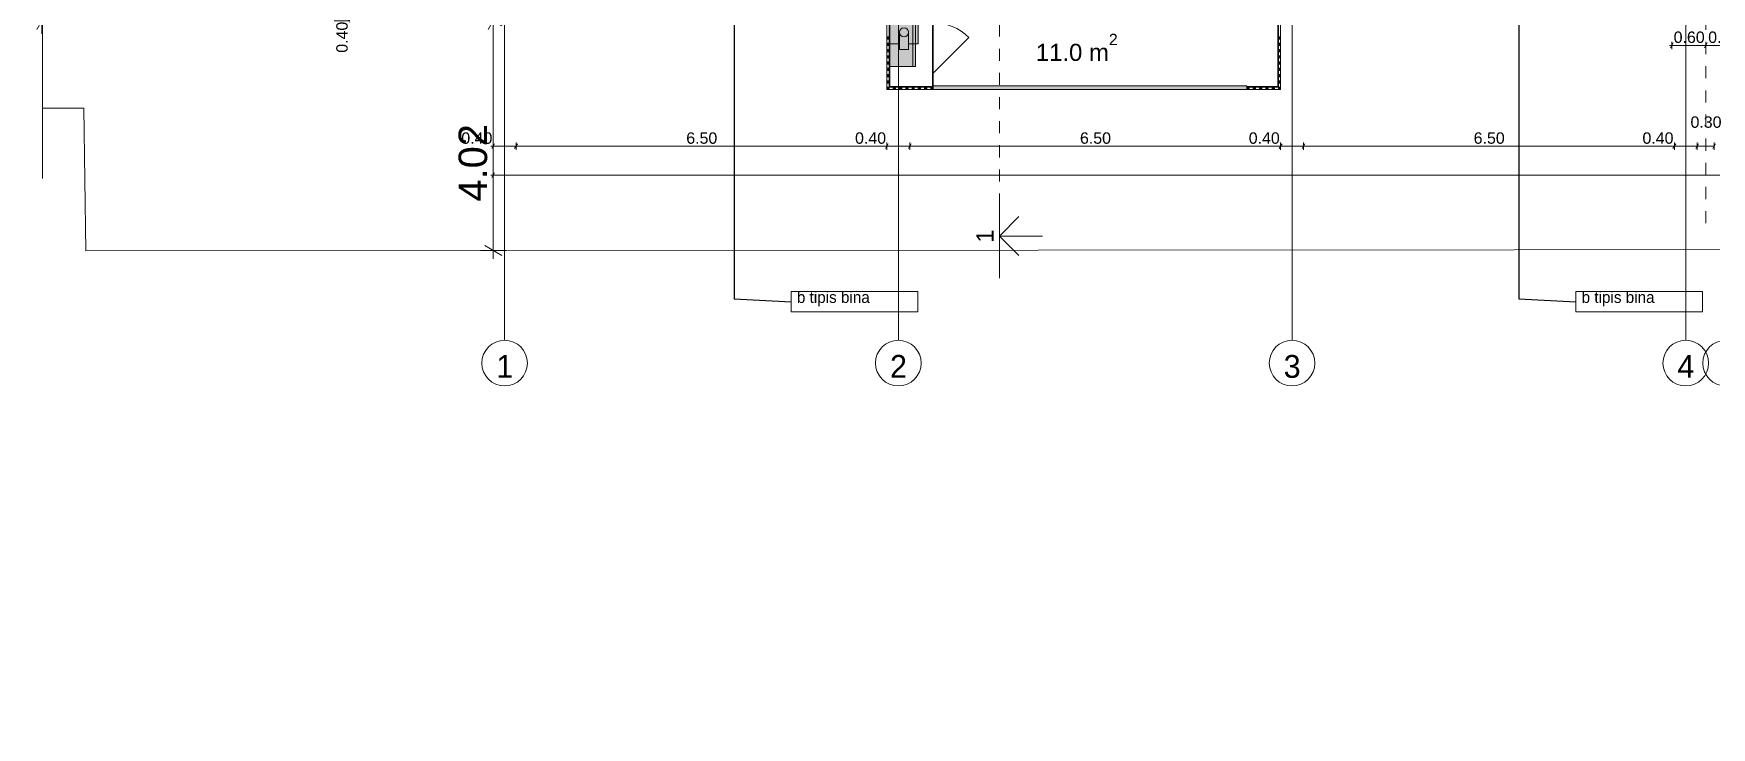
# Model space of a CAD drawing. Header units: millimetres. Extents: x 475159934 to 476245151, y 4620917055 to 4621447368.
# Drawn here: x 475225161 to 475254567, y 4621127665 to 4621139830 of the extents above; entities that cross this region are included whole.
import ezdxf

# ---------------------------------------------------------------- set-up
doc = ezdxf.new("R2010")
doc.units = ezdxf.units.MM
doc.header["$MEASUREMENT"] = 0
doc.linetypes.add('Dashed', pattern=[423.333333, 211.666667, -211.666667])
for name, color, linetype, lineweight in [('0_Pen_No__42_Pen_No__250_Pen_No__5', 5, 'Continuous', 0), ('2D Drafting - General_Pen_No__250_Pen_No__7_Pen_No__250', 7, 'Continuous', 0), ('2D Drafting - General_Pen_No__250_Pen_No__7_Pen_No__7', 7, 'Continuous', 0), ('Annotation - Text_Pen_No__7_Pen_No__5', 5, 'Continuous', 0), ('G-Anno-Nplt_Pen_No__7', 7, 'Continuous', 0), ('gegmebi_Pen_No__1_Pen_No__7', 7, 'Continuous', 0), ('New_._Pen_No__1', 1, 'Continuous', 0), ('New_2D Drafting - General_Pen_No__250_Pen_No__7_Pen_No__255', 255, 'Continuous', 0), ('New_2D Drafting - General_Pen_No__2_Pen_No__250', 7, 'Continuous', 0), ('New_2D Drafting - General_Pen_No__30_Pen_No__9_Pen_No__9_Pen_No__255', 255, 'Continuous', 0), ('New_2D Drafting - General_Pen_No__30_Pen_No__9_Pen_No__9_Pen_No__7', 7, 'Continuous', 0), ('New_G-Anno-Nplt_Pen_No__255', 255, 'Continuous', 0), ('New_G-Anno-Nplt_Pen_No__4', 7, 'Continuous', 0), ('New_reg_nak_Pen_No__250', 7, 'Continuous', 0), ('New_shenobebi_Pen_No__1', 1, 'Continuous', 0), ('New_Structural - Bearing_Pen_No__1', 1, 'Continuous', 0), ('New_Structural - Bearing_Pen_No__250', 7, 'Continuous', 0), ('New_ნავეთების კონტურები გრგ2_Pen_No__1', 1, 'Continuous', 0), ('zoma_Pen_No__1', 1, 'Continuous', 0), ('zoma_Pen_No__142', 142, 'Continuous', 0), ('zoma_Pen_No__5', 5, 'Continuous', 0), ('zoma_Pen_No__5_Pen_No__5', 5, 'Continuous', 0)]:
    doc.layers.add(name, color=color, linetype=linetype, lineweight=lineweight)
doc.layers.add('zoma', color=7, linetype='Continuous')
doc.styles.add('GENERATED_STYLE_1', font='arial.ttf')
doc.styles.add('GENERATED_STYLE_3', font='arial.ttf')
doc.styles.add('GENERATED_STYLE_4', font='ACADMTAV.TTF')
doc.linetypes.add('Break', pattern='A,0,[1,12. бѓљбѓ\x98бѓЎбѓ\x98 бѓ’бѓђбѓ¦бѓ”бѓ‘бѓ”бѓ‘бѓ\x981.Shx,S=15.679026,R=0,X=0,Y=0],-1975.557214,0', length=1975.557214)
doc.dimstyles.new('GENERATED_STYLE__11', dxfattribs={"dimtxt": 500, "dimasz": 228, "dimexe": 0.18, "dimexo": 3, "dimgap": 0, "dimtad": 1, "dimlfac": 0.001, "dimzin": 0, "dimdsep": 46, "dimtxsty": 'GENERATED_STYLE_3', "dimblk": 'ARROWHEAD_2', "dimblk1": 'ARROWHEAD_2', "dimblk2": 'ARROWHEAD_2', "dimcen": 0.09, "dimclrd": 1, "dimclre": 1, "dimclrt": 1, "dimadec": 0, "dimazin": 0, "dimtfac": 1, "dimtdec": 4, "dimtmove": 2, "dimatfit": 3, "dimfxl": 1, "dimtolj": 1, "dimtzin": 0, "dimarcsym": 0})
doc.dimstyles.new('GENERATED_STYLE__12', dxfattribs={"dimtxt": 500, "dimasz": 228, "dimexe": 0.18, "dimexo": 3, "dimgap": 0, "dimtad": 1, "dimtih": 1, "dimtoh": 1, "dimlfac": 0.001, "dimzin": 0, "dimdsep": 46, "dimtxsty": 'GENERATED_STYLE_3', "dimblk": 'ARROWHEAD_2', "dimblk1": 'ARROWHEAD_2', "dimblk2": 'ARROWHEAD_2', "dimcen": 0.09, "dimclrd": 1, "dimclre": 1, "dimclrt": 1, "dimadec": 0, "dimazin": 0, "dimtfac": 1, "dimtdec": 4, "dimtmove": 2, "dimatfit": 3, "dimfxl": 1, "dimtolj": 1, "dimtzin": 0, "dimarcsym": 0})
doc.dimstyles.new('GENERATED_STYLE__18', dxfattribs={"dimtxt": 200, "dimasz": 64.421331, "dimexe": 0.18, "dimexo": 3, "dimgap": 0, "dimtad": 1, "dimtih": 1, "dimtoh": 1, "dimlfac": 0.001, "dimzin": 0, "dimdsep": 46, "dimtxsty": 'GENERATED_STYLE_3', "dimblk": 'ARROWHEAD_2', "dimblk1": 'ARROWHEAD_2', "dimblk2": 'ARROWHEAD_2', "dimcen": 0.09, "dimclrd": 5, "dimclre": 5, "dimclrt": 5, "dimadec": 0, "dimazin": 0, "dimtfac": 1, "dimtdec": 4, "dimtmove": 0, "dimatfit": 3, "dimfxl": 1, "dimtolj": 1, "dimtzin": 0, "dimarcsym": 0})
doc.dimstyles.new('GENERATED_STYLE__27', dxfattribs={"dimtxt": 0.18, "dimasz": 364.8, "dimexe": 0.18, "dimexo": 0.0625, "dimgap": 0, "dimtad": 0, "dimtih": 1, "dimtoh": 1, "dimdec": 4, "dimzin": 0, "dimdsep": 46, "dimcen": 0.09, "dimadec": 0, "dimazin": 0, "dimtfac": 1, "dimtdec": 4, "dimtmove": 0, "dimatfit": 3, "dimldrblk": 'ARROWHEAD_11', "dimfxl": 1, "dimtolj": 1, "dimtzin": 0, "dimarcsym": 0})
doc.dimstyles.new('GENERATED_STYLE__3', dxfattribs={"dimtxt": 200, "dimasz": 64.421331, "dimexe": 0.18, "dimexo": 3, "dimgap": 0, "dimtad": 1, "dimtih": 1, "dimtoh": 1, "dimlfac": 0.001, "dimzin": 0, "dimdsep": 46, "dimtxsty": 'GENERATED_STYLE_3', "dimblk": 'ARROWHEAD_2', "dimblk1": 'ARROWHEAD_2', "dimblk2": 'ARROWHEAD_2', "dimcen": 0.09, "dimclrd": 142, "dimclre": 142, "dimclrt": 142, "dimadec": 0, "dimazin": 0, "dimtfac": 1, "dimtdec": 4, "dimtmove": 0, "dimatfit": 3, "dimfxl": 1, "dimtolj": 1, "dimtzin": 0, "dimarcsym": 0})
doc.dimstyles.new('GENERATED_STYLE__6', dxfattribs={"dimtxt": 200, "dimasz": 64.421331, "dimexe": 0.18, "dimexo": 3, "dimgap": 0, "dimtad": 1, "dimlfac": 0.001, "dimzin": 0, "dimdsep": 46, "dimtxsty": 'GENERATED_STYLE_3', "dimblk": 'ARROWHEAD_2', "dimblk1": 'ARROWHEAD_2', "dimblk2": 'ARROWHEAD_2', "dimcen": 0.09, "dimclrd": 142, "dimclre": 142, "dimclrt": 142, "dimadec": 0, "dimazin": 0, "dimtfac": 1, "dimtdec": 4, "dimtmove": 0, "dimatfit": 3, "dimfxl": 1, "dimtolj": 1, "dimtzin": 0, "dimarcsym": 0})

# ---------------------------------------------------------------- blocks, each defined once
blk = doc.blocks.new('*D841', base_point=(475826095.756614, 4621095193.190637))
at = {"layer": 'zoma_Pen_No__1', "color": 1, "linetype": 'Continuous', "lineweight": 0, "transparency": 16777216}
for p, q in [((475297341.781968, 4621144206.159981), (475296891.781968, 4621144206.159981)), ((475297266.781968, 4621144119.557481), (475296966.781968, 4621144292.762481)), ((475297116.781968, 4621144206.159981), (475297116.781968, 4621144352.859981)), ((475297116.781968, 4621136051.488978), (475297116.781968, 4621144206.159981)), ((475297341.781968, 4621136051.488978), (475296891.781968, 4621136051.488978)), ((475296966.781968, 4621136138.091478), (475297266.781968, 4621135964.886478)), ((475297116.781968, 4621135904.788979), (475297116.781968, 4621136051.488978))]:
    blk.add_line(p, q, dxfattribs=at)
at = {"layer": 'zoma_Pen_No__1', "color": 1, "lineweight": 0, "transparency": 16777216, "insert": (475297016.781968, 4621136884.270884), "char_height": 500, "attachment_point": 7, "rotation": 90, "style": 'GENERATED_STYLE_3'}
blk.add_mtext('\\A1;{\\pql;\\fArial|b0|i0|c204|p0;\\W1.000000;8.15}', dxfattribs=at)
blk = doc.blocks.new('ARROWHEAD_2')
at = {"color": 0, "linetype": 'Continuous', "lineweight": 0}
for p, q in [((0, 0), (-1, 0)), ((-0.38, -0.66), (0.38, 0.66))]:
    blk.add_line(p, q, dxfattribs=at)
blk = doc.blocks.new('*D846', base_point=(475826096, 4621095193))
at = {"layer": 'zoma_Pen_No__1', "color": 1, "linetype": 'Continuous', "lineweight": 0, "transparency": 16777216}
for p, q in [((475233367, 4621139965), (475233067, 4621140138)), ((475233217, 4621140052), (475233217, 4621140198)), ((475233442, 4621140052), (475232992, 4621140052)), ((475233217, 4621136028), (475233217, 4621140052)), ((475233442, 4621136028), (475232992, 4621136028)), ((475233067, 4621136114), (475233367, 4621135941)), ((475233217, 4621135881), (475233217, 4621136028))]:
    blk.add_line(p, q, dxfattribs=at)
at = {"layer": 'zoma_Pen_No__1', "color": 1, "lineweight": 0, "transparency": 16777216, "insert": (475233117, 4621136884), "char_height": 500, "attachment_point": 7, "rotation": 90, "style": 'GENERATED_STYLE_3'}
blk.add_mtext('\\A1;{\\pql;\\fArial|b0|i0|c204|p0;\\W1.000000;4.02}', dxfattribs=at)
blk = doc.blocks.new('*D847', base_point=(475826096, 4621095193))
at = {"layer": 'zoma_Pen_No__1', "color": 1, "linetype": 'Continuous', "lineweight": 0, "transparency": 16777216}
for p, q in [((475225394, 4621140202), (475225221, 4621139902)), ((475225308, 4621139827), (475225308, 4621140277)), ((475233130, 4621139902), (475233303, 4621140202)), ((475233217, 4621139827), (475233217, 4621140277)), ((475225161, 4621140052), (475225308, 4621140052)), ((475225308, 4621140052), (475233217, 4621140052)), ((475233217, 4621140052), (475233363, 4621140052))]:
    blk.add_line(p, q, dxfattribs=at)
at = {"layer": 'zoma_Pen_No__1', "color": 1, "lineweight": 0, "transparency": 16777216, "insert": (475227050, 4621140152), "char_height": 500, "attachment_point": 7, "style": 'GENERATED_STYLE_3'}
blk.add_mtext('\\A1;{\\pql;\\fArial|b0|i0|c204|p0;\\W1.000000;46.52}', dxfattribs=at)
blk = doc.blocks.new('*D854', base_point=(475826096, 4621095193))
at = {"layer": 'zoma_Pen_No__142', "color": 142, "linetype": 'Continuous', "lineweight": 0, "transparency": 16777216}
for p, q in [((475233175, 4621137346), (475233217, 4621137346)), ((475233241, 4621137388), (475233192, 4621137304)), ((475233217, 4621137282), (475233217, 4621137410)), ((475233217, 4621137346), (475297117, 4621137346)), ((475297092, 4621137304), (475297141, 4621137388)), ((475297117, 4621137282), (475297117, 4621137410)), ((475297117, 4621137346), (475297158, 4621137346))]:
    blk.add_line(p, q, dxfattribs=at)
at = {"layer": 'zoma_Pen_No__142', "color": 142, "lineweight": 0, "transparency": 16777216, "insert": (475264824, 4621137386), "char_height": 200, "attachment_point": 7, "style": 'GENERATED_STYLE_3'}
blk.add_mtext('\\A1;{\\pql;\\fArial|b0|i0|c204|p0;\\W1.000000;63.90}', dxfattribs=at)
blk = doc.blocks.new('*D866', base_point=(475826096, 4621095193))
at = {"layer": 'zoma_Pen_No__142', "color": 142, "linetype": 'Continuous', "lineweight": 0, "transparency": 16777216}
for p, q in [((475233175, 4621137855), (475233217, 4621137855)), ((475233241, 4621137897), (475233192, 4621137812)), ((475233217, 4621137791), (475233217, 4621137918)), ((475233217, 4621137855), (475233617, 4621137855)), ((475233641, 4621137897), (475233592, 4621137812)), ((475233617, 4621137791), (475233617, 4621137918))]:
    blk.add_line(p, q, dxfattribs=at)
at = {"layer": 'zoma_Pen_No__142', "color": 142, "lineweight": 0, "transparency": 16777216, "insert": (475232658, 4621137895), "char_height": 200, "attachment_point": 7, "style": 'GENERATED_STYLE_3'}
blk.add_mtext('\\A1;{\\pql;\\fArial|b0|i0|c204|p0;\\W1.000000;0.40}', dxfattribs=at)
blk = doc.blocks.new('*D867', base_point=(475826096, 4621095193))
at = {"layer": 'zoma_Pen_No__142', "color": 142, "linetype": 'Continuous', "lineweight": 0, "transparency": 16777216}
for p, q in [((475233641, 4621137897), (475233592, 4621137812)), ((475233617, 4621137791), (475233617, 4621137918)), ((475233617, 4621137855), (475240117, 4621137855)), ((475240141, 4621137897), (475240092, 4621137812)), ((475240117, 4621137791), (475240117, 4621137918))]:
    blk.add_line(p, q, dxfattribs=at)
at = {"layer": 'zoma_Pen_No__142', "color": 142, "lineweight": 0, "transparency": 16777216, "char_height": 200, "attachment_point": 7, "style": 'GENERATED_STYLE_3'}
for s, insert in [('\\A1;{\\pql;\\fArial|b0|i0|c204|p0;\\W1.000000;6.50}', (475236600, 4621137895)), ('\\A1;{\\pql;\\fArial|b0|i0|c204|p0;\\W1.000000;0.40}', (475239558, 4621137895))]:
    blk.add_mtext(s, dxfattribs=dict(at, insert=insert))
blk = doc.blocks.new('*D868', base_point=(475826096, 4621095193))
at = {"layer": 'zoma_Pen_No__142', "color": 142, "linetype": 'Continuous', "lineweight": 0, "transparency": 16777216}
for p, q in [((475240141, 4621137897), (475240092, 4621137812)), ((475240117, 4621137791), (475240117, 4621137918)), ((475240117, 4621137855), (475240517, 4621137855)), ((475240541, 4621137897), (475240492, 4621137812)), ((475240517, 4621137791), (475240517, 4621137918))]:
    blk.add_line(p, q, dxfattribs=at)
blk = doc.blocks.new('*D869', base_point=(475826096, 4621095193))
at = {"layer": 'zoma_Pen_No__142', "color": 142, "linetype": 'Continuous', "lineweight": 0, "transparency": 16777216}
for p, q in [((475240541, 4621137897), (475240492, 4621137812)), ((475240517, 4621137791), (475240517, 4621137918)), ((475240517, 4621137855), (475247017, 4621137855)), ((475247041, 4621137897), (475246992, 4621137812)), ((475247017, 4621137791), (475247017, 4621137918))]:
    blk.add_line(p, q, dxfattribs=at)
at = {"layer": 'zoma_Pen_No__142', "color": 142, "lineweight": 0, "transparency": 16777216, "char_height": 200, "attachment_point": 7, "style": 'GENERATED_STYLE_3'}
for s, insert in [('\\A1;{\\pql;\\fArial|b0|i0|c204|p0;\\W1.000000;6.50}', (475243500, 4621137895)), ('\\A1;{\\pql;\\fArial|b0|i0|c204|p0;\\W1.000000;0.40}', (475246458, 4621137895))]:
    blk.add_mtext(s, dxfattribs=dict(at, insert=insert))
blk = doc.blocks.new('*D870', base_point=(475826096, 4621095193))
at = {"layer": 'zoma_Pen_No__142', "color": 142, "linetype": 'Continuous', "lineweight": 0, "transparency": 16777216}
for p, q in [((475247041, 4621137897), (475246992, 4621137812)), ((475247017, 4621137791), (475247017, 4621137918)), ((475247017, 4621137855), (475247417, 4621137855)), ((475247441, 4621137897), (475247392, 4621137812)), ((475247417, 4621137791), (475247417, 4621137918))]:
    blk.add_line(p, q, dxfattribs=at)
blk = doc.blocks.new('*D871', base_point=(475826096, 4621095193))
at = {"layer": 'zoma_Pen_No__142', "color": 142, "linetype": 'Continuous', "lineweight": 0, "transparency": 16777216}
for p, q in [((475247441, 4621137897), (475247392, 4621137812)), ((475247417, 4621137791), (475247417, 4621137918)), ((475247417, 4621137855), (475253917, 4621137855)), ((475253941, 4621137897), (475253892, 4621137812)), ((475253917, 4621137791), (475253917, 4621137918))]:
    blk.add_line(p, q, dxfattribs=at)
at = {"layer": 'zoma_Pen_No__142', "color": 142, "lineweight": 0, "transparency": 16777216, "char_height": 200, "attachment_point": 7, "style": 'GENERATED_STYLE_3'}
for s, insert in [('\\A1;{\\pql;\\fArial|b0|i0|c204|p0;\\W1.000000;6.50}', (475250400, 4621137895)), ('\\A1;{\\pql;\\fArial|b0|i0|c204|p0;\\W1.000000;0.40}', (475253358, 4621137895))]:
    blk.add_mtext(s, dxfattribs=dict(at, insert=insert))
blk = doc.blocks.new('*D872', base_point=(475826096, 4621095193))
at = {"layer": 'zoma_Pen_No__142', "color": 142, "linetype": 'Continuous', "lineweight": 0, "transparency": 16777216}
for p, q in [((475253941, 4621137897), (475253892, 4621137812)), ((475253917, 4621137791), (475253917, 4621137918)), ((475253917, 4621137855), (475254317, 4621137855)), ((475254341, 4621137897), (475254292, 4621137812)), ((475254317, 4621137791), (475254317, 4621137918))]:
    blk.add_line(p, q, dxfattribs=at)
at = {"layer": 'zoma_Pen_No__142', "color": 142, "lineweight": 0, "transparency": 16777216, "insert": (475254200, 4621138175), "char_height": 200, "attachment_point": 7, "style": 'GENERATED_STYLE_3'}
blk.add_mtext('\\A1;{\\pql;\\fArial|b0|i0|c204|p0;\\W1.000000;0.30}', dxfattribs=at)
blk = doc.blocks.new('*D873', base_point=(475826096, 4621095193))
at = {"layer": 'zoma_Pen_No__142', "color": 142, "linetype": 'Continuous', "lineweight": 0, "transparency": 16777216}
for p, q in [((475254341, 4621137897), (475254292, 4621137812)), ((475254317, 4621137791), (475254317, 4621137918)), ((475254317, 4621137855), (475254617, 4621137855)), ((475254641, 4621137897), (475254592, 4621137812)), ((475254617, 4621137791), (475254617, 4621137918))]:
    blk.add_line(p, q, dxfattribs=at)
blk = doc.blocks.new('*D953', base_point=(475826096, 4621095193))
at = {"layer": 'zoma_Pen_No__142', "color": 142, "linetype": 'Continuous', "lineweight": 0, "transparency": 16777216}
for p, q in [((475230773, 4621140452), (475230646, 4621140452)), ((475230667, 4621140476), (475230752, 4621140427)), ((475230709, 4621140052), (475230709, 4621140452)), ((475230667, 4621140076), (475230752, 4621140027)), ((475230773, 4621140052), (475230646, 4621140052)), ((475230709, 4621140010), (475230709, 4621140052))]:
    blk.add_line(p, q, dxfattribs=at)
at = {"layer": 'zoma_Pen_No__142', "color": 142, "lineweight": 0, "transparency": 16777216, "insert": (475230669, 4621139493), "char_height": 200, "attachment_point": 7, "rotation": 90, "style": 'GENERATED_STYLE_3'}
blk.add_mtext('\\A1;{\\pql;\\fArial|b0|i0|c204|p0;\\W1.000000;0.40}', dxfattribs=at)
blk = doc.blocks.new('*D969', base_point=(475826096, 4621095193))
at = {"layer": 'zoma_Pen_No__142', "color": 142, "linetype": 'Continuous', "lineweight": 0, "transparency": 16777216}
for p, q in [((475299275, 4621140452), (475299148, 4621140452)), ((475299169, 4621140476), (475299254, 4621140427)), ((475299211, 4621140052), (475299211, 4621140452)), ((475299169, 4621140076), (475299254, 4621140027)), ((475299275, 4621140052), (475299148, 4621140052)), ((475299211, 4621140010), (475299211, 4621140052))]:
    blk.add_line(p, q, dxfattribs=at)
at = {"layer": 'zoma_Pen_No__142', "color": 142, "lineweight": 0, "transparency": 16777216, "insert": (475299171, 4621139493), "char_height": 200, "attachment_point": 7, "rotation": 90, "style": 'GENERATED_STYLE_3'}
blk.add_mtext('\\A1;{\\pql;\\fArial|b0|i0|c204|p0;\\W1.000000;0.40}', dxfattribs=at)
blk = doc.blocks.new('*D1321', base_point=(475826096, 4621095193))
at = {"layer": 'zoma_Pen_No__5', "color": 5, "linetype": 'Continuous', "lineweight": 0, "transparency": 16777216}
for p, q in [((475253833, 4621139623), (475253874, 4621139623)), ((475253899, 4621139665), (475253850, 4621139580)), ((475253874, 4621139559), (475253874, 4621139686)), ((475253874, 4621139623), (475254469, 4621139623)), ((475254445, 4621139580), (475254494, 4621139665)), ((475254469, 4621139559), (475254469, 4621139686)), ((475254469, 4621139623), (475254511, 4621139623))]:
    blk.add_line(p, q, dxfattribs=at)
at = {"layer": 'zoma_Pen_No__5', "color": 5, "lineweight": 0, "transparency": 16777216, "insert": (475253905, 4621139663), "char_height": 200, "attachment_point": 7, "style": 'GENERATED_STYLE_3'}
blk.add_mtext('\\A1;{\\pql;\\fArial|b0|i0|c204|p0;\\W1.000000;0.60}', dxfattribs=at)
blk = doc.blocks.new('*D1322', base_point=(475826096, 4621095193))
at = {"layer": 'zoma_Pen_No__5', "color": 5, "linetype": 'Continuous', "lineweight": 0, "transparency": 16777216}
for p, q in [((475254428, 4621139623), (475254469, 4621139623)), ((475254494, 4621139665), (475254445, 4621139580)), ((475254469, 4621139559), (475254469, 4621139686)), ((475254469, 4621139623), (475255084, 4621139623)), ((475255060, 4621139580), (475255109, 4621139665)), ((475255084, 4621139559), (475255084, 4621139686)), ((475255084, 4621139623), (475255126, 4621139623))]:
    blk.add_line(p, q, dxfattribs=at)
at = {"layer": 'zoma_Pen_No__5', "color": 5, "lineweight": 0, "transparency": 16777216, "insert": (475254510, 4621139663), "char_height": 200, "attachment_point": 7, "style": 'GENERATED_STYLE_3'}
blk.add_mtext('\\A1;{\\pql;\\fArial|b0|i0|c204|p0;\\W1.000000;0.61}', dxfattribs=at)
blk = doc.blocks.new('*D1329', base_point=(475826096, 4621095193))
at = {"layer": 'zoma_Pen_No__5', "color": 5, "linetype": 'Continuous', "lineweight": 0, "transparency": 16777216}
for p, q in [((475253833, 4621155724), (475253874, 4621155724)), ((475253899, 4621155766), (475253850, 4621155681)), ((475253874, 4621155660), (475253874, 4621155787)), ((475253874, 4621155724), (475254469, 4621155724)), ((475254445, 4621155681), (475254494, 4621155766)), ((475254469, 4621155660), (475254469, 4621155787)), ((475254469, 4621155724), (475254511, 4621155724))]:
    blk.add_line(p, q, dxfattribs=at)
at = {"layer": 'zoma_Pen_No__5', "color": 5, "lineweight": 0, "transparency": 16777216, "insert": (475253905, 4621155764), "char_height": 200, "attachment_point": 7, "style": 'GENERATED_STYLE_3'}
blk.add_mtext('\\A1;{\\pql;\\fArial|b0|i0|c204|p0;\\W1.000000;0.60}', dxfattribs=at)
blk = doc.blocks.new('ARROWHEAD_11')
at = {"color": 0, "linetype": 'Continuous', "lineweight": 0}
blk.add_line((0, 0), (-1, 0), dxfattribs=at)
at = {"color": 0, "linetype": 'Continuous', "lineweight": 0, "const_width": 0.25, "flags": 128}
blk.add_lwpolyline([(-0.125, 0, 1), (0.125, 0, 1)], format="xyb", close=True, dxfattribs=at)

msp = doc.modelspace()

# ---------------------------------------------------------------- hatches: boundary and pattern name
at = {"layer": '2D Drafting - General_Pen_No__250_Pen_No__7_Pen_No__7', "linetype": 'Continuous', "lineweight": 0}
for points in [[(475240916.792, 4621138901.555), (475240916.792, 4621138891.555), (475240156.792, 4621138891.555), (475240156.792, 4621138901.555), (475240156.792, 4621140051.531), (475240166.792, 4621140051.531), (475240166.792, 4621138901.555)], [(475246426.775, 4621138901.555), (475246426.775, 4621138891.555), (475246976.775, 4621138891.555), (475246976.775, 4621138901.555), (475246976.775, 4621140051.531), (475246966.775, 4621140051.531), (475246966.775, 4621138901.555)], [(475240926.792, 4621138891.551), (475240916.792, 4621138891.551), (475240916.792, 4621139121.557), (475240926.792, 4621139121.557)]]:
    msp.add_hatch(color=7, dxfattribs=at).paths.add_polyline_path(points)
at = {"layer": 'New_2D Drafting - General_Pen_No__250_Pen_No__7_Pen_No__255', "linetype": 'Continuous', "lineweight": 0}
for points in [[(475240166.792, 4621140051.536), (475240666.792, 4621140051.531), (475240666.788, 4621139651.536), (475240493.803, 4621139651.538), (475240493.802, 4621139551.535), (475240339.776, 4621139551.536), (475240339.777, 4621139651.539), (475240166.788, 4621139651.54)], [(475240166.792, 4621140051.536), (475240616.792, 4621140051.536), (475240616.792, 4621139251.536), (475240166.792, 4621139251.536)]]:
    msp.add_hatch(color=255, dxfattribs=at).paths.add_polyline_path(points)
at = {"layer": 'New_2D Drafting - General_Pen_No__30_Pen_No__9_Pen_No__9_Pen_No__255', "linetype": 'Continuous', "lineweight": 0}
for points in [[(475240116.792, 4621139771.55), (475240156.792, 4621139771.55), (475240156.792, 4621139731.55), (475240116.792, 4621139731.55)], [(475247016.775, 4621139771.55), (475246976.775, 4621139771.55), (475246976.775, 4621139731.55), (475247016.775, 4621139731.55)], [(475240116.792, 4621139661.55), (475240156.792, 4621139661.55), (475240156.792, 4621139621.55), (475240116.792, 4621139621.55)], [(475240116.792, 4621139551.55), (475240156.792, 4621139551.55), (475240156.792, 4621139511.55), (475240116.792, 4621139511.55)], [(475247016.775, 4621139661.55), (475246976.775, 4621139661.55), (475246976.775, 4621139621.55), (475247016.775, 4621139621.55)], [(475247016.775, 4621139551.55), (475246976.775, 4621139551.55), (475246976.775, 4621139511.55), (475247016.775, 4621139511.55)], [(475240116.792, 4621139441.55), (475240156.792, 4621139441.55), (475240156.792, 4621139401.55), (475240116.792, 4621139401.55)], [(475240116.792, 4621139331.55), (475240156.792, 4621139331.55), (475240156.792, 4621139291.55), (475240116.792, 4621139291.55)], [(475240116.792, 4621139221.55), (475240156.792, 4621139221.55), (475240156.792, 4621139181.55), (475240116.792, 4621139181.55)], [(475247016.775, 4621139441.55), (475246976.775, 4621139441.55), (475246976.775, 4621139401.55), (475247016.775, 4621139401.55)], [(475247016.775, 4621139331.55), (475246976.775, 4621139331.55), (475246976.775, 4621139291.55), (475247016.775, 4621139291.55)], [(475247016.775, 4621139221.55), (475246976.775, 4621139221.55), (475246976.775, 4621139181.55), (475247016.775, 4621139181.55)], [(475240116.792, 4621139111.55), (475240156.792, 4621139111.55), (475240156.792, 4621139071.55), (475240116.792, 4621139071.55)], [(475240116.792, 4621139001.55), (475240156.792, 4621139001.55), (475240156.792, 4621138961.55), (475240116.792, 4621138961.55)], [(475240156.792, 4621138851.551), (475240156.792, 4621138891.551), (475240116.792, 4621138891.551), (475240116.792, 4621138851.551)], [(475240266.792, 4621138851.551), (475240266.792, 4621138891.551), (475240226.792, 4621138891.551), (475240226.792, 4621138851.551)], [(475240376.792, 4621138851.551), (475240376.792, 4621138891.551), (475240336.792, 4621138891.551), (475240336.792, 4621138851.551)], [(475240486.792, 4621138851.551), (475240486.792, 4621138891.551), (475240446.792, 4621138891.551), (475240446.792, 4621138851.551)], [(475240596.792, 4621138851.551), (475240596.792, 4621138891.551), (475240556.792, 4621138891.551), (475240556.792, 4621138851.551)], [(475240706.792, 4621138851.551), (475240706.792, 4621138891.551), (475240666.792, 4621138891.551), (475240666.792, 4621138851.551)], [(475240816.792, 4621138851.551), (475240816.792, 4621138891.551), (475240776.792, 4621138891.551), (475240776.792, 4621138851.551)], [(475240926.792, 4621138851.551), (475240926.792, 4621138891.551), (475240886.792, 4621138891.551), (475240886.792, 4621138851.551)], [(475246426.775, 4621138851.551), (475246426.775, 4621138891.551), (475246466.775, 4621138891.551), (475246466.775, 4621138851.551)], [(475246536.775, 4621138851.551), (475246536.775, 4621138891.551), (475246576.775, 4621138891.551), (475246576.775, 4621138851.551)], [(475246646.775, 4621138851.551), (475246646.775, 4621138891.551), (475246686.775, 4621138891.551), (475246686.775, 4621138851.551)], [(475246756.775, 4621138851.551), (475246756.775, 4621138891.551), (475246796.775, 4621138891.551), (475246796.775, 4621138851.551)], [(475246866.775, 4621138851.551), (475246866.775, 4621138891.551), (475246906.775, 4621138891.551), (475246906.775, 4621138851.551)], [(475247016.775, 4621139111.55), (475246976.775, 4621139111.55), (475246976.775, 4621139071.55), (475247016.775, 4621139071.55)], [(475247016.775, 4621139001.55), (475246976.775, 4621139001.55), (475246976.775, 4621138961.55), (475247016.775, 4621138961.55)], [(475246976.775, 4621138851.551), (475246976.775, 4621138891.551), (475247016.775, 4621138891.551), (475247016.775, 4621138851.551)]]:
    msp.add_hatch(color=255, dxfattribs=at).paths.add_polyline_path(points)
at = {"layer": 'New_G-Anno-Nplt_Pen_No__255', "linetype": 'Continuous', "lineweight": 0}
msp.add_hatch(color=255, dxfattribs=at).paths.add_polyline_path([(475240926.792, 4621138911.551), (475246426.775, 4621138911.551), (475246426.775, 4621138851.551), (475240926.792, 4621138851.551)])

# ---------------------------------------------------------------- linework, layer by layer
at = {"layer": '0_Pen_No__42_Pen_No__250_Pen_No__5', "color": 5, "linetype": 'Continuous', "lineweight": 0}
for centre in [(475233416.775, 4621134052.213), (475233416.775, 4621134052.213), (475240316.775, 4621134052.213), (475240316.775, 4621134052.213), (475247216.775, 4621134052.213), (475247216.775, 4621134052.213), (475254116.775, 4621134052.213), (475254116.775, 4621134052.213), (475254816.775, 4621134052.213), (475254816.775, 4621134052.213)]:
    msp.add_circle(centre, 400, dxfattribs=at)
at = {"layer": '2D Drafting - General_Pen_No__250_Pen_No__7_Pen_No__250', "color": 7, "linetype": 'Continuous', "lineweight": 0, "flags": 128}
for points in [[(475240916.792, 4621138901.555), (475240916.792, 4621138891.555), (475240156.792, 4621138891.555), (475240156.792, 4621138901.555), (475240156.792, 4621140051.531), (475240166.792, 4621140051.531), (475240166.792, 4621138901.555)], [(475246426.775, 4621138901.555), (475246426.775, 4621138891.555), (475246976.775, 4621138891.555), (475246976.775, 4621138901.555), (475246976.775, 4621140051.531), (475246966.775, 4621140051.531), (475246966.775, 4621138901.555)], [(475240926.792, 4621138891.551), (475240916.792, 4621138891.551), (475240916.792, 4621139121.557), (475240926.792, 4621139121.557)]]:
    msp.add_lwpolyline(points, close=True, dxfattribs=at)
at = {"layer": 'gegmebi_Pen_No__1_Pen_No__7', "color": 7, "linetype": 'Continuous', "lineweight": 0, "flags": 128}
for points in [[(475240493.803, 4621139651.538), (475240666.788, 4621139651.536), (475240666.792, 4621140051.531), (475240166.792, 4621140051.536), (475240166.788, 4621139651.54), (475240339.777, 4621139651.539)], [(475240493.805, 4621139851.536), (475240493.802, 4621139551.535), (475240339.776, 4621139551.536), (475240339.779, 4621139851.537)]]:
    msp.add_lwpolyline(points, dxfattribs=at)
at = {"layer": 'New_2D Drafting - General_Pen_No__2_Pen_No__250', "color": 7, "linetype": 'Continuous', "lineweight": 0, "flags": 128}
for points in [[(475238438.085, 4621134948.61), (475240658.09, 4621134948.61), (475240658.09, 4621135307.986), (475238438.085, 4621135307.986), (475238438.085, 4621134948.61)], [(475252191.645, 4621134948.61), (475254411.65, 4621134948.61), (475254411.65, 4621135307.986), (475252191.645, 4621135307.986), (475252191.645, 4621134948.61)]]:
    msp.add_lwpolyline(points, close=True, dxfattribs=at)
at = {"layer": 'New_2D Drafting - General_Pen_No__30_Pen_No__9_Pen_No__9_Pen_No__7', "color": 7, "linetype": 'Continuous', "lineweight": 0, "flags": 128}
for points in [[(475240116.792, 4621139771.55), (475240156.792, 4621139771.55), (475240156.792, 4621139731.55), (475240116.792, 4621139731.55)], [(475247016.775, 4621139771.55), (475246976.775, 4621139771.55), (475246976.775, 4621139731.55), (475247016.775, 4621139731.55)], [(475240116.792, 4621139661.55), (475240156.792, 4621139661.55), (475240156.792, 4621139621.55), (475240116.792, 4621139621.55)], [(475240116.792, 4621139551.55), (475240156.792, 4621139551.55), (475240156.792, 4621139511.55), (475240116.792, 4621139511.55)], [(475247016.775, 4621139661.55), (475246976.775, 4621139661.55), (475246976.775, 4621139621.55), (475247016.775, 4621139621.55)], [(475247016.775, 4621139551.55), (475246976.775, 4621139551.55), (475246976.775, 4621139511.55), (475247016.775, 4621139511.55)], [(475240116.792, 4621139441.55), (475240156.792, 4621139441.55), (475240156.792, 4621139401.55), (475240116.792, 4621139401.55)], [(475240116.792, 4621139331.55), (475240156.792, 4621139331.55), (475240156.792, 4621139291.55), (475240116.792, 4621139291.55)], [(475240116.792, 4621139221.55), (475240156.792, 4621139221.55), (475240156.792, 4621139181.55), (475240116.792, 4621139181.55)], [(475247016.775, 4621139441.55), (475246976.775, 4621139441.55), (475246976.775, 4621139401.55), (475247016.775, 4621139401.55)], [(475247016.775, 4621139331.55), (475246976.775, 4621139331.55), (475246976.775, 4621139291.55), (475247016.775, 4621139291.55)], [(475247016.775, 4621139221.55), (475246976.775, 4621139221.55), (475246976.775, 4621139181.55), (475247016.775, 4621139181.55)], [(475240116.792, 4621139111.55), (475240156.792, 4621139111.55), (475240156.792, 4621139071.55), (475240116.792, 4621139071.55)], [(475240116.792, 4621139001.55), (475240156.792, 4621139001.55), (475240156.792, 4621138961.55), (475240116.792, 4621138961.55)], [(475240156.792, 4621138851.551), (475240156.792, 4621138891.551), (475240116.792, 4621138891.551), (475240116.792, 4621138851.551)], [(475240266.792, 4621138851.551), (475240266.792, 4621138891.551), (475240226.792, 4621138891.551), (475240226.792, 4621138851.551)], [(475240376.792, 4621138851.551), (475240376.792, 4621138891.551), (475240336.792, 4621138891.551), (475240336.792, 4621138851.551)], [(475240486.792, 4621138851.551), (475240486.792, 4621138891.551), (475240446.792, 4621138891.551), (475240446.792, 4621138851.551)], [(475240596.792, 4621138851.551), (475240596.792, 4621138891.551), (475240556.792, 4621138891.551), (475240556.792, 4621138851.551)], [(475240706.792, 4621138851.551), (475240706.792, 4621138891.551), (475240666.792, 4621138891.551), (475240666.792, 4621138851.551)], [(475240816.792, 4621138851.551), (475240816.792, 4621138891.551), (475240776.792, 4621138891.551), (475240776.792, 4621138851.551)], [(475240926.792, 4621138851.551), (475240926.792, 4621138891.551), (475240886.792, 4621138891.551), (475240886.792, 4621138851.551)], [(475246426.775, 4621138851.551), (475246426.775, 4621138891.551), (475246466.775, 4621138891.551), (475246466.775, 4621138851.551)], [(475246536.775, 4621138851.551), (475246536.775, 4621138891.551), (475246576.775, 4621138891.551), (475246576.775, 4621138851.551)], [(475246646.775, 4621138851.551), (475246646.775, 4621138891.551), (475246686.775, 4621138891.551), (475246686.775, 4621138851.551)], [(475246756.775, 4621138851.551), (475246756.775, 4621138891.551), (475246796.775, 4621138891.551), (475246796.775, 4621138851.551)], [(475246866.775, 4621138851.551), (475246866.775, 4621138891.551), (475246906.775, 4621138891.551), (475246906.775, 4621138851.551)], [(475247016.775, 4621139111.55), (475246976.775, 4621139111.55), (475246976.775, 4621139071.55), (475247016.775, 4621139071.55)], [(475247016.775, 4621139001.55), (475246976.775, 4621139001.55), (475246976.775, 4621138961.55), (475247016.775, 4621138961.55)], [(475246976.775, 4621138851.551), (475246976.775, 4621138891.551), (475247016.775, 4621138891.551), (475247016.775, 4621138851.551)]]:
    msp.add_lwpolyline(points, close=True, dxfattribs=at)
at = {"layer": 'New_G-Anno-Nplt_Pen_No__4', "color": 7, "linetype": 'Continuous', "lineweight": 0, "flags": 128}
for points in [[(475240516.798, 4621140051.531), (475240116.792, 4621140051.531), (475240116.792, 4621138851.551), (475247016.792, 4621138851.551), (475247016.792, 4621140051.531), (475243917.217, 4621140051.531), (475243917.217, 4621140851.538), (475240516.798, 4621140851.538)], [(475240926.792, 4621138911.551), (475246426.775, 4621138911.551), (475246426.775, 4621138851.551), (475240926.792, 4621138851.551)]]:
    msp.add_lwpolyline(points, close=True, dxfattribs=at)
at = {"layer": 'New_reg_nak_Pen_No__250', "color": 7, "linetype": 'Continuous', "lineweight": 0}
for p, q in [((475240571.314, 4621139251.536), (475240571.314, 4621140051.536)), ((475240916.792, 4621139121.557), (475240916.792, 4621140021.556))]:
    msp.add_line(p, q, dxfattribs=at)
at = {"layer": 'New_reg_nak_Pen_No__250', "color": 7, "linetype": 'Continuous', "lineweight": 0, "flags": 128}
msp.add_lwpolyline([(475240166.792, 4621140051.536), (475240166.792, 4621139251.536), (475240616.792, 4621139251.536), (475240616.792, 4621140051.536)], close=True, dxfattribs=at)
for points in [[(475240926.792, 4621140051.538), (475240926.792, 4621139121.557)], [(475240926.792, 4621138911.551), (475240926.792, 4621138901.59)]]:
    msp.add_lwpolyline(points, dxfattribs=at)
at = {"layer": 'New_reg_nak_Pen_No__250', "color": 7, "linetype": 'Continuous', "lineweight": 0}
msp.add_circle((475240416.792, 4621139851.536), 77.013, dxfattribs=at)
at = {"layer": 'New_shenobebi_Pen_No__1', "color": 1, "linetype": 'Dashed', "lineweight": 0}
msp.add_lwpolyline([(475242089.009, 4621135542.097), (475242089.009, 4621158835.319)], dxfattribs=at)
at = {"layer": 'New_shenobebi_Pen_No__1', "color": 1, "linetype": 'Continuous', "lineweight": 0}
for points in [[(475242089.009, 4621135542.097), (475242089.009, 4621137015.844)], [(475242089.009, 4621136278.971), (475242430.154, 4621136620.116)], [(475242089.009, 4621136278.971), (475242842.007, 4621136278.971)], [(475242089.009, 4621136278.971), (475242430.154, 4621135937.826)]]:
    msp.add_lwpolyline(points, dxfattribs=at)
at = {"layer": 'New_Structural - Bearing_Pen_No__1', "color": 1, "linetype": 'Break', "lineweight": 0}
msp.add_line((475225315.177, 4621161180.134), (475225315.177, 4621137291.108), dxfattribs=at)
at = {"layer": 'New_Structural - Bearing_Pen_No__250', "color": 7, "linetype": 'Continuous', "lineweight": 0}
msp.add_line((475240916.78, 4621139121.556), (475241553.179, 4621139757.955), dxfattribs=at)
msp.add_arc((475240916.792, 4621139121.568), 899.988, 45, 90, dxfattribs=at)
at = {"layer": 'New_ნავეთების კონტურები გრგ2_Pen_No__1', "color": 1, "linetype": 'Continuous', "lineweight": 0}
msp.add_lwpolyline([(475225315.177, 4621138519.145), (475226040.287, 4621138522.376), (475226077.589, 4621136022.525), (475259455.215, 4621136045.965), (475305220.529, 4621136052.676)], dxfattribs=at)
at = {"layer": 'zoma_Pen_No__5_Pen_No__5', "color": 5, "linetype": 'Dashed', "lineweight": 0}
msp.add_line((475254469.369, 4621164657.421), (475254469.369, 4621136393.155), dxfattribs=at)
at = {"layer": 'zoma_Pen_No__5_Pen_No__5', "color": 5, "linetype": 'Continuous', "lineweight": 0}
for p, q in [((475233416.775, 4621162687.507), (475233416.775, 4621134452.213)), ((475240316.775, 4621162687.507), (475240316.775, 4621134452.213)), ((475247216.775, 4621162687.507), (475247216.775, 4621134452.213)), ((475254116.775, 4621162687.507), (475254116.775, 4621134452.213))]:
    msp.add_line(p, q, dxfattribs=at)

# ---------------------------------------------------------------- texts
at = {"layer": 'Annotation - Text_Pen_No__7_Pen_No__5', "color": 5, "linetype": 'Continuous', "lineweight": 0, "char_height": 400, "attachment_point": 2, "style": 'GENERATED_STYLE_4'}
for s, insert in [('\\A1;{\\pqc;\\fAcadMtavr|b0|i0|c0|p0;\\W1.000000;1}', (475233418.933, 4621134194.507)), ('\\A1;{\\pqc;\\fAcadMtavr|b0|i0|c0|p0;\\W1.000000;2}', (475240318.933, 4621134194.507)), ('\\A1;{\\pqc;\\fAcadMtavr|b0|i0|c0|p0;\\W1.000000;3}', (475247218.933, 4621134194.507)), ('\\A1;{\\pqc;\\fAcadMtavr|b0|i0|c0|p0;\\W1.000000;4}', (475254118.933, 4621134194.507))]:
    msp.add_mtext(s, dxfattribs=dict(at, insert=insert))
at = {"layer": 'G-Anno-Nplt_Pen_No__7', "color": 7, "lineweight": 0, "insert": (475242725.986, 4621139345.533), "char_height": 300, "attachment_point": 7, "style": 'GENERATED_STYLE_1'}
msp.add_mtext('{\\fArial|b0|i0|c204|p0;11.0 m{\\H0.66x;\\S2^  ;}}', dxfattribs=at)
at = {"layer": 'New_._Pen_No__1', "color": 1, "linetype": 'Continuous', "lineweight": 0, "insert": (475241686.151, 4621136278.971), "char_height": 300, "attachment_point": 2, "rotation": 90, "style": 'GENERATED_STYLE_1'}
msp.add_mtext('\\A1;{\\pqc;\\fArial|b0|i0|c204|p0;\\W1.000000;1}', dxfattribs=at)
at = {"layer": 'New_2D Drafting - General_Pen_No__2_Pen_No__250', "color": 7, "linetype": 'Continuous', "lineweight": 0, "char_height": 200, "attachment_point": 4, "style": 'GENERATED_STYLE_4'}
for insert in [(475238538.085, 4621135177.361), (475252291.645, 4621135177.361)]:
    msp.add_mtext('\\A1;{\\pql;\\fAcadMtavr|b0|i0|c0|p0;\\W1.000000;b tipis bina}', dxfattribs=dict(at, insert=insert))

# ---------------------------------------------------------------- dimensions: what is measured, and where the dimension line sits
at = {"layer": 'zoma', "color": 5, "linetype": 'Continuous', "lineweight": 0}
for base, p1, p2, picture, middle in [((475254469.369, 4621155723.505), (475253874.343, 4621056872.054), (475254469.369, 4621057123.597), '*D1329', (475254163.852, 4621155863.505)), ((475254469.369, 4621139622.696), (475253874.248, 4621041672.059), (475254469.369, 4621038013.684), '*D1321', (475254163.805, 4621139762.696)), ((475255084.343, 4621139622.696), (475254469.369, 4621040932.371), (475255084.343, 4621045757.042), '*D1322', (475254768.852, 4621139762.696))]:
    dim = msp.add_linear_dim(base=base, p1=p1, p2=p2, dimstyle='GENERATED_STYLE__18', dxfattribs=at)
    dim.commit()
    dim.dimension.update_dxf_attribs({"geometry": picture, "text_midpoint": middle, "dimtype": 160})
at = {"layer": 'zoma', "color": 1, "linetype": 'Continuous', "lineweight": 0}
dim = msp.add_linear_dim(base=(475233216.775, 4621140051.525), p1=(475225307.609, 4621140051.525), p2=(475233216.775, 4621155251.525), text='46.52', dimstyle='GENERATED_STYLE__12', dxfattribs=at)
dim.commit()
dim.dimension.update_dxf_attribs({"geometry": '*D847', "text_midpoint": (475227888.027, 4621140401.525), "dimtype": 160})
for base, p1, p2, picture, middle in [((475297116.782, 4621144206.16), (475297116.582, 4621136051.489), (475233216.775, 4621144206.16), '*D841', (475296766.782, 4621137531.561)), ((475233216.775, 4621140051.525), (475233215.808, 4621136027.543), (475233216.782, 4621140051.525), '*D846', (475232866.775, 4621137531.561))]:
    dim = msp.add_linear_dim(base=base, p1=p1, p2=p2, angle=90, dimstyle='GENERATED_STYLE__11', dxfattribs=at)
    dim.commit()
    dim.dimension.update_dxf_attribs({"geometry": picture, "text_midpoint": middle, "dimtype": 160, "text_rotation": 90})
at = {"layer": 'zoma', "color": 142, "linetype": 'Continuous', "lineweight": 0}
for base, p1, p2, picture, middle in [((475254616.781, 4621137854.781), (475254316.781, 4621139407.69), (475254616.781, 4621143962.326), '*D873', (475254458.777, 4621138274.781)), ((475253916.774, 4621137854.781), (475247416.774, 4621139407.69), (475253916.774, 4621139807.69), '*D871', (475250658.77, 4621137994.781)), ((475254316.781, 4621137854.781), (475253916.774, 4621139807.69), (475254316.781, 4621139407.69), '*D872', (475253617.353, 4621137994.781)), ((475233616.774, 4621137854.781), (475233216.781, 4621139407.69), (475233616.774, 4621139407.69), '*D866', (475232917.36, 4621137994.781)), ((475297116.774, 4621137345.996), (475233216.781, 4621139407.69), (475297116.774, 4621120913.977), '*D854', (475265158.605, 4621137485.996)), ((475240116.774, 4621137854.781), (475233616.774, 4621139407.69), (475240116.774, 4621139407.69), '*D867', (475236858.77, 4621137994.781)), ((475240516.774, 4621137854.781), (475240116.774, 4621139407.69), (475240516.774, 4621139407.704), '*D868', (475239817.353, 4621137994.781)), ((475247016.774, 4621137854.781), (475240516.774, 4621139407.704), (475247016.774, 4621139407.69), '*D869', (475243758.77, 4621137994.781)), ((475247416.774, 4621137854.781), (475247016.774, 4621139407.69), (475247416.774, 4621139407.69), '*D870', (475246717.353, 4621137994.781))]:
    dim = msp.add_linear_dim(base=base, p1=p1, p2=p2, dimstyle='GENERATED_STYLE__3', dxfattribs=at)
    dim.commit()
    dim.dimension.update_dxf_attribs({"geometry": picture, "text_midpoint": middle, "dimtype": 160})
for base, p1, p2, picture, middle in [((475230709.324, 4621140451.524), (475231459.487, 4621140051.524), (475231459.487, 4621140451.524), '*D953', (475230569.324, 4621139752.103)), ((475299211.225, 4621140451.524), (475233700.384, 4621140051.524), (475233700.384, 4621140451.524), '*D969', (475299071.225, 4621139752.103))]:
    dim = msp.add_linear_dim(base=base, p1=p1, p2=p2, angle=90, dimstyle='GENERATED_STYLE__6', dxfattribs=at)
    dim.commit()
    dim.dimension.update_dxf_attribs({"geometry": picture, "text_midpoint": middle, "dimtype": 160, "text_rotation": 90})

# ---------------------------------------------------------------- leaders
at = {"layer": 'New_2D Drafting - General_Pen_No__2_Pen_No__250', "color": 7, "linetype": 'Continuous', "lineweight": 0, "annotation_type": 0, "has_hookline": 1, "hookline_direction": 0, "text_width": 1944.787}
for points in [[(475237438.085, 4621143917.891), (475237438.085, 4621135177.361), (475238438.085, 4621135128.298)], [(475251191.645, 4621143359.96), (475251191.645, 4621135177.361), (475252191.645, 4621135128.298)]]:
    msp.add_leader(points, dimstyle='GENERATED_STYLE__27', dxfattribs=at)

doc.saveas('drawing.dxf')
